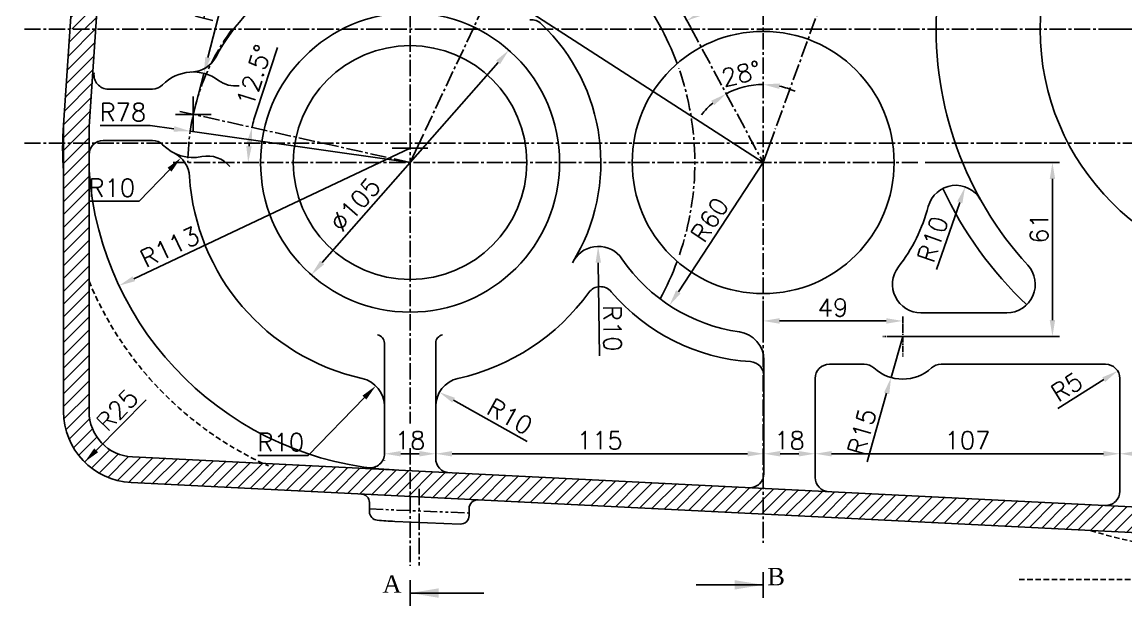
# Model space of a CAD drawing. Header units: millimetres. Extents: x -3508 to 12243, y -3609 to 4092.
# Drawn here: x 1922.4 to 2310, y -3348.2 to -3143.4 of the extents above; entities that cross this region are included whole.
import ezdxf

# ---------------------------------------------------------------- set-up
doc = ezdxf.new("R2010")
doc.units = ezdxf.units.MM
doc.header["$LTSCALE"] = 0.3
doc.header["$PDSIZE"] = -50
for name, pattern in [('CENTER2', [28.575, 19.05, -3.175, 3.175, -3.175]), ('HIDDEN', [9.525, 6.35, -3.175]), ('PHANTOM2', [31.75, 15.875, -3.175, 3.175, -3.175, 3.175, -3.175])]:
    doc.linetypes.add(name, pattern=pattern)
for name, color, linetype in [('center', 1, 'CENTER2'), ('CHAIN ...', 8, 'PHANTOM2'), ('h', 4, 'HIDDEN'), ('hatch', 6, 'Continuous')]:
    doc.layers.add(name, color=color, linetype=linetype)
doc.styles.add('ROMANTIC', font='romantic.ttf')
doc.styles.add('rs', font='romans.shx')
doc.styles.get("Standard").update_dxf_attribs({"font": 'romans.shx', "width": 1.2})
doc.dimstyles.new('ISO-25', dxfattribs={"dimscale": 2.5, "dimtxt": 2.5, "dimasz": 2.5, "dimexe": 0.7, "dimexo": 0.625, "dimtad": 1, "dimdec": 3, "dimlfac": -1, "dimzin": 9, "dimdsep": 46, "dimtxsty": 'Standard', "dimcen": 2.5, "dimclrd": 1, "dimclre": 1, "dimclrt": 7, "dimazin": 0, "dimtfac": 0.65, "dimtdec": 3, "dimtmove": 0, "dimatfit": 3, "dimfxl": 0, "dimtolj": 1, "dimarcsym": 0})
doc.dimstyles.new('sarab', dxfattribs={"dimscale": 3, "dimtxt": 2.5, "dimasz": 2.3, "dimexe": 1, "dimexo": 1, "dimtad": 1, "dimdec": 3, "dimdsep": 46, "dimtxsty": 'rs', "dimcen": 0, "dimclrd": 1, "dimclre": 1, "dimclrt": 7, "dimadec": 3, "dimazin": 2, "dimtfac": 1, "dimtdec": 3, "dimtmove": 0, "dimatfit": 3, "dimfxl": 0, "dimarcsym": 0})

# ---------------------------------------------------------------- blocks, each defined once
blk = doc.blocks.new('*D1026')
at = {"color": 1, "lineweight": -2, "transparency": 16777216}
for p, q in [((1628.8, -3560.49), (1628.8, -3551.5)), ((1641.05, -3554), (1634.55, -3554))]:
    blk.add_line(p, q, dxfattribs=at)
at = {"color": 1, "transparency": 16777216}
for points in [[(1634.55, -3553.04), (1634.55, -3554.96), (1628.8, -3554)], [(1641.05, -3553.04), (1641.05, -3554.96), (1646.8, -3554)]]:
    blk.add_solid(points, dxfattribs=at)
at = {"layer": 'Defpoints', "color": 0, "transparency": 16777216}
for p in [(1628.8, -3554), (1646.8, -3554), (1628.8, -3562.99)]:
    blk.add_point(p, dxfattribs=at)
at = {"color": 7, "transparency": 16777216, "insert": (1637.8, -3549.31), "char_height": 6.25, "attachment_point": 5, "style": 'rs'}
blk.add_mtext('18', dxfattribs=at)
blk = doc.blocks.new('*D1027')
at = {"color": 1, "lineweight": -2, "transparency": 16777216}
for p, q in [((1521.8, -3557.27), (1521.8, -3551.5)), ((1623.05, -3554), (1527.55, -3554))]:
    blk.add_line(p, q, dxfattribs=at)
at = {"color": 1, "transparency": 16777216}
for points in [[(1527.55, -3553.04), (1527.55, -3554.96), (1521.8, -3554)], [(1623.05, -3553.04), (1623.05, -3554.96), (1628.8, -3554)]]:
    blk.add_solid(points, dxfattribs=at)
at = {"layer": 'Defpoints', "color": 0, "transparency": 16777216}
for p in [(1521.8, -3554), (1628.8, -3554), (1521.8, -3559.77)]:
    blk.add_point(p, dxfattribs=at)
at = {"color": 7, "transparency": 16777216, "insert": (1575.3, -3549.31), "char_height": 6.25, "attachment_point": 5, "style": 'rs'}
blk.add_mtext('107', dxfattribs=at)
blk = doc.blocks.new('*D1028')
at = {"color": 1, "lineweight": -2, "transparency": 16777216}
for p, q in [((1503.8, -3556.34), (1503.8, -3551.5)), ((1516.05, -3554), (1509.55, -3554))]:
    blk.add_line(p, q, dxfattribs=at)
at = {"color": 1, "transparency": 16777216}
for points in [[(1509.55, -3553.04), (1509.55, -3554.96), (1503.8, -3554)], [(1516.05, -3553.04), (1516.05, -3554.96), (1521.8, -3554)]]:
    blk.add_solid(points, dxfattribs=at)
at = {"layer": 'Defpoints', "color": 0, "transparency": 16777216}
for p in [(1503.8, -3554), (1521.8, -3554), (1503.8, -3558.84)]:
    blk.add_point(p, dxfattribs=at)
at = {"color": 7, "transparency": 16777216, "insert": (1512.8, -3549.31), "char_height": 6.25, "attachment_point": 5, "style": 'rs'}
blk.add_mtext('18', dxfattribs=at)
blk = doc.blocks.new('*D1029')
at = {"color": 1, "lineweight": -2, "transparency": 16777216}
for p, q in [((1388.55, -3552.85), (1388.55, -3551.5)), ((1498.05, -3554), (1394.3, -3554))]:
    blk.add_line(p, q, dxfattribs=at)
at = {"color": 1, "transparency": 16777216}
for points in [[(1394.3, -3553.04), (1394.3, -3554.96), (1388.55, -3554)], [(1498.05, -3553.04), (1498.05, -3554.96), (1503.8, -3554)]]:
    blk.add_solid(points, dxfattribs=at)
at = {"layer": 'Defpoints', "color": 0, "transparency": 16777216}
for p in [(1388.55, -3554), (1503.8, -3554), (1388.55, -3555.35)]:
    blk.add_point(p, dxfattribs=at)
at = {"color": 7, "transparency": 16777216, "insert": (1446.17, -3549.31), "char_height": 6.25, "attachment_point": 5, "style": 'rs'}
blk.add_mtext('115', dxfattribs=at)
blk = doc.blocks.new('*D1051')
at = {"color": 1, "lineweight": -2, "transparency": 16777216}
blk.add_line((1503.55, -3451.83), (1473.78, -3497.19), dxfattribs=at)
at = {"color": 1, "transparency": 16777216}
blk.add_solid([(1472.98, -3496.66), (1474.58, -3497.71), (1470.62, -3501.99)], dxfattribs=at)
at = {"layer": 'Defpoints', "color": 0, "transparency": 16777216}
for p in [(1503.55, -3451.83), (1470.62, -3501.99)]:
    blk.add_point(p, dxfattribs=at)
at = {"color": 7, "transparency": 16777216, "insert": (1484.75, -3471.94), "char_height": 6.25, "attachment_point": 5, "rotation": 56.7187, "style": 'rs'}
blk.add_mtext('R60', dxfattribs=at)
blk = doc.blocks.new('*D1052')
at = {"color": 1, "lineweight": -2, "transparency": 16777216}
for p, q in [((1552.55, -3512.83), (1548.47, -3527.27)), ((1546.91, -3532.8), (1540.12, -3556.81))]:
    blk.add_line(p, q, dxfattribs=at)
at = {"color": 1, "transparency": 16777216}
blk.add_solid([(1545.98, -3532.54), (1547.83, -3533.06), (1548.47, -3527.27)], dxfattribs=at)
at = {"layer": 'Defpoints', "color": 0, "transparency": 16777216}
for p in [(1552.55, -3512.83), (1548.47, -3527.27)]:
    blk.add_point(p, dxfattribs=at)
at = {"color": 7, "transparency": 16777216, "insert": (1538.22, -3546.3), "char_height": 6.25, "attachment_point": 5, "rotation": 74.223, "style": 'rs'}
blk.add_mtext('R15', dxfattribs=at)
blk = doc.blocks.new('*D1053')
at = {"color": 1, "lineweight": -2, "transparency": 16777216}
for p, q in [((1308.57, -3414.99), (1315.98, -3386.28)), ((1303.38, -3435.08), (1307.13, -3420.56))]:
    blk.add_line(p, q, dxfattribs=at)
at = {"color": 1, "transparency": 16777216}
blk.add_solid([(1307.64, -3414.75), (1309.49, -3415.23), (1307.13, -3420.56)], dxfattribs=at)
at = {"layer": 'Defpoints', "color": 0, "transparency": 16777216}
for p in [(1307.13, -3420.56), (1303.38, -3435.08)]:
    blk.add_point(p, dxfattribs=at)
at = {"color": 7, "transparency": 16777216, "insert": (1309.04, -3394.4), "char_height": 6.25, "attachment_point": 5, "rotation": 75.5243, "style": 'rs'}
blk.add_mtext('R15', dxfattribs=at)
blk = doc.blocks.new('*D1054')
at = {"color": 1, "lineweight": -2, "transparency": 16777216}
for p, q in [((1508.91, -3387.93), (1506.4, -3383.28)), ((1502.53, -3388.2), (1481.83, -3399.34)), ((1478.09, -3404.51), (1475.58, -3399.86))]:
    blk.add_line(p, q, dxfattribs=at)
at = {"color": 1, "transparency": 16777216}
for points in [[(1502.07, -3387.36), (1502.98, -3389.05), (1507.59, -3385.48)], [(1481.38, -3398.49), (1482.29, -3400.18), (1476.77, -3402.06)]]:
    blk.add_solid(points, dxfattribs=at)
at = {"layer": 'Defpoints', "color": 0, "transparency": 16777216}
for p in [(1510.09, -3390.13), (1476.77, -3402.06), (1479.27, -3406.72)]:
    blk.add_point(p, dxfattribs=at)
at = {"color": 7, "transparency": 16777216, "insert": (1494.46, -3387.22), "char_height": 6.25, "attachment_point": 5, "rotation": 28.2841, "style": 'rs'}
blk.add_mtext('35', dxfattribs=at)
blk = doc.blocks.new('*D1055')
at = {"color": 1, "lineweight": -2, "transparency": 16777216}
for start, end in [(90, 118.2841), (65.8898, 77.9449), (130.3391, 142.3942)]:
    blk.add_arc((1503.55, -3451.83), 27.38, start, end, dxfattribs=at)
at = {"color": 1, "transparency": 16777216}
for points in [[(1509.17, -3426.01), (1509.37, -3424.1), (1503.55, -3424.45)], [(1485.29, -3430.17), (1486.37, -3431.76), (1490.58, -3427.72)]]:
    blk.add_solid(points, dxfattribs=at)
at = {"layer": 'Defpoints', "color": 0, "transparency": 16777216}
for p in [(1437.5, -3329.08), (1503.55, -3397.85), (1494.7, -3425.92), (1503.55, -3451.83), (1503.55, -3585.2)]:
    blk.add_point(p, dxfattribs=at)
at = {"color": 7, "transparency": 16777216, "insert": (1495.84, -3420.71), "char_height": 6.25, "attachment_point": 5, "rotation": 13.9119, "style": 'rs'}
blk.add_mtext('28%%D', dxfattribs=at)
blk = doc.blocks.new('*D1062')
at = {"color": 1, "lineweight": -2, "transparency": 16777216}
blk.add_line((1410.43, -3416.73), (1348.67, -3486.93), dxfattribs=at)
at = {"color": 1, "transparency": 16777216}
for points in [[(1409.71, -3416.1), (1411.15, -3417.36), (1414.23, -3412.41)], [(1347.95, -3486.3), (1349.39, -3487.57), (1344.87, -3491.25)]]:
    blk.add_solid(points, dxfattribs=at)
at = {"layer": 'Defpoints', "color": 0, "transparency": 16777216}
for p in [(1414.23, -3412.41), (1344.87, -3491.25)]:
    blk.add_point(p, dxfattribs=at)
at = {"color": 7, "transparency": 16777216, "insert": (1360.32, -3466.6), "char_height": 6.25, "attachment_point": 5, "rotation": 48.6619, "style": 'rs'}
blk.add_mtext('∅105', dxfattribs=at)
blk = doc.blocks.new('*D1063')
at = {"color": 1, "lineweight": -2, "transparency": 16777216}
for p, q in [((1376.3, -3554), (1382.8, -3554)), ((1370.55, -3556.42), (1370.55, -3556.5))]:
    blk.add_line(p, q, dxfattribs=at)
at = {"color": 1, "transparency": 16777216}
for points in [[(1376.3, -3553.04), (1376.3, -3554.96), (1370.55, -3554)], [(1382.8, -3553.04), (1382.8, -3554.96), (1388.55, -3554)]]:
    blk.add_solid(points, dxfattribs=at)
at = {"layer": 'Defpoints', "color": 0, "transparency": 16777216}
for p in [(1370.55, -3553.92), (1388.55, -3554), (1388.55, -3554)]:
    blk.add_point(p, dxfattribs=at)
at = {"color": 7, "transparency": 16777216, "insert": (1379.55, -3549.31), "char_height": 6.25, "attachment_point": 5, "style": 'rs'}
blk.add_mtext('18', dxfattribs=at)
blk = doc.blocks.new('*D1065')
at = {"color": 1, "lineweight": -2, "transparency": 16777216}
blk.add_line((1503.55, -3451.83), (1315.96, -3330.8), dxfattribs=at)
at = {"color": 1, "transparency": 16777216}
blk.add_solid([(1316.48, -3329.99), (1315.44, -3331.6), (1311.13, -3327.68)], dxfattribs=at)
at = {"layer": 'Defpoints', "color": 0, "transparency": 16777216}
for p in [(1311.13, -3327.68), (1503.55, -3451.83)]:
    blk.add_point(p, dxfattribs=at)
at = {"color": 7, "transparency": 16777216, "insert": (1350.05, -3347.21), "char_height": 6.25, "attachment_point": 5, "rotation": 327.1692, "style": 'rs'}
blk.add_mtext('R229', dxfattribs=at)
blk = doc.blocks.new('*D1071')
at = {"color": 1, "lineweight": -2, "transparency": 16777216}
blk.add_line((1607.06, -3538.07), (1623.16, -3527.99), dxfattribs=at)
at = {"color": 1, "transparency": 16777216}
blk.add_solid([(1622.65, -3527.18), (1623.67, -3528.81), (1628.04, -3524.94)], dxfattribs=at)
at = {"layer": 'Defpoints', "color": 0, "transparency": 16777216}
for p in [(1628.04, -3524.94), (1623.8, -3527.59)]:
    blk.add_point(p, dxfattribs=at)
at = {"color": 7, "transparency": 16777216, "insert": (1610.19, -3530.58), "char_height": 6.25, "attachment_point": 5, "rotation": 32.0417, "style": 'rs'}
blk.add_mtext('R5', dxfattribs=at)
blk = doc.blocks.new('*D1072')
at = {"color": 1, "lineweight": -2, "transparency": 16777216}
blk.add_line((1564.37, -3489.37), (1572.6, -3465.82), dxfattribs=at)
at = {"color": 1, "transparency": 16777216}
blk.add_solid([(1571.69, -3465.5), (1573.5, -3466.13), (1574.49, -3460.39)], dxfattribs=at)
at = {"layer": 'Defpoints', "color": 0, "transparency": 16777216}
for p in [(1574.49, -3460.39), (1571.2, -3469.83)]:
    blk.add_point(p, dxfattribs=at)
at = {"color": 7, "transparency": 16777216, "insert": (1563.11, -3478.76), "char_height": 6.25, "attachment_point": 5, "rotation": 70.756, "style": 'rs'}
blk.add_mtext('R10', dxfattribs=at)
blk = doc.blocks.new('*D1073')
at = {"color": 1, "lineweight": -2, "transparency": 16777216}
for p, q in [((1503.55, -3500.33), (1503.55, -3509.91)), ((1546.8, -3507.41), (1509.3, -3507.41)), ((1552.55, -3508.33), (1552.55, -3509.91))]:
    blk.add_line(p, q, dxfattribs=at)
at = {"color": 1, "transparency": 16777216}
for points in [[(1509.3, -3506.45), (1509.3, -3508.37), (1503.55, -3507.41)], [(1546.8, -3506.45), (1546.8, -3508.37), (1552.55, -3507.41)]]:
    blk.add_solid(points, dxfattribs=at)
at = {"layer": 'Defpoints', "color": 0, "transparency": 16777216}
for p in [(1503.55, -3497.83), (1503.55, -3507.41), (1552.55, -3505.83)]:
    blk.add_point(p, dxfattribs=at)
at = {"color": 7, "transparency": 16777216, "insert": (1528.05, -3502.73), "char_height": 6.25, "attachment_point": 5, "style": 'rs'}
blk.add_mtext('49', dxfattribs=at)
blk = doc.blocks.new('*D1074')
at = {"color": 1, "lineweight": -2, "transparency": 16777216}
for p, q in [((1560.41, -3451.83), (1607.63, -3451.83)), ((1605.13, -3507.08), (1605.13, -3457.58)), ((1548.05, -3512.83), (1607.63, -3512.83))]:
    blk.add_line(p, q, dxfattribs=at)
at = {"color": 1, "transparency": 16777216}
for points in [[(1604.18, -3457.58), (1606.09, -3457.58), (1605.13, -3451.83)], [(1604.18, -3507.08), (1606.09, -3507.08), (1605.13, -3512.83)]]:
    blk.add_solid(points, dxfattribs=at)
at = {"layer": 'Defpoints', "color": 0, "transparency": 16777216}
for p in [(1557.91, -3451.83), (1605.13, -3451.83), (1545.55, -3512.83)]:
    blk.add_point(p, dxfattribs=at)
at = {"color": 7, "transparency": 16777216, "insert": (1600.45, -3474.94), "char_height": 6.25, "attachment_point": 5, "rotation": 90, "style": 'rs'}
blk.add_mtext('61', dxfattribs=at)
blk = doc.blocks.new('*D1075')
at = {"color": 1, "lineweight": -2, "transparency": 16777216}
blk.add_line((1379.55, -3446.83), (1282.55, -3492.59), dxfattribs=at)
at = {"color": 1, "transparency": 16777216}
blk.add_solid([(1282.14, -3491.73), (1282.96, -3493.46), (1277.35, -3495.05)], dxfattribs=at)
at = {"layer": 'Defpoints', "color": 0, "transparency": 16777216}
for p in [(1379.55, -3446.83), (1277.35, -3495.05)]:
    blk.add_point(p, dxfattribs=at)
at = {"color": 7, "transparency": 16777216, "insert": (1295.19, -3481.45), "char_height": 6.25, "attachment_point": 5, "rotation": 25.2564, "style": 'rs'}
blk.add_mtext('R113', dxfattribs=at)
blk = doc.blocks.new('*D1079')
at = {"color": 1, "lineweight": -2, "transparency": 16777216}
blk.add_line((1325.57, -3433.98), (1333, -3411.52), dxfattribs=at)
for start, end in [(161.7028, 167.5), (173.2972, 174.2028)]:
    blk.add_arc((1379.55, -3451.83), 56.85, start, end, dxfattribs=at)
at = {"color": 1, "transparency": 16777216}
for points in [[(1322.14, -3445.04), (1324.03, -3445.36), (1324.04, -3439.53)], [(1323.94, -3446.14), (1322.03, -3446.04), (1322.7, -3451.83)]]:
    blk.add_solid(points, dxfattribs=at)
at = {"layer": 'Defpoints', "color": 0, "transparency": 16777216}
for p in [(1298.34, -3433.83), (1322.85, -3447.7), (1296.36, -3451.83), (1379.55, -3451.83), (1557.91, -3451.83)]:
    blk.add_point(p, dxfattribs=at)
at = {"color": 7, "transparency": 16777216, "insert": (1324.83, -3421.28), "char_height": 6.25, "attachment_point": 5, "rotation": 71.7028, "style": 'rs'}
blk.add_mtext('12.5°', dxfattribs=at)
blk = doc.blocks.new('*D1031')
at = {"color": 1, "lineweight": -2, "transparency": 16777216}
blk.add_line((1446.03, -3519.62), (1445.65, -3487), dxfattribs=at)
at = {"color": 1, "transparency": 16777216}
blk.add_solid([(1446.61, -3486.98), (1444.69, -3487.01), (1445.58, -3481.25)], dxfattribs=at)
at = {"layer": 'Defpoints', "color": 0, "transparency": 16777216}
for p in [(1445.58, -3481.25), (1445.7, -3491.24)]:
    blk.add_point(p, dxfattribs=at)
at = {"color": 7, "transparency": 16777216, "insert": (1450.6, -3509.97), "char_height": 6.25, "attachment_point": 5, "rotation": 270.6641, "style": 'rs'}
blk.add_mtext('R10', dxfattribs=at)
blk = doc.blocks.new('*D1032')
at = {"color": 1, "lineweight": -2, "transparency": 16777216}
blk.add_line((1420.66, -3549.74), (1394.85, -3535.21), dxfattribs=at)
at = {"color": 1, "transparency": 16777216}
blk.add_solid([(1395.32, -3534.38), (1394.38, -3536.05), (1389.83, -3532.39)], dxfattribs=at)
at = {"layer": 'Defpoints', "color": 0, "transparency": 16777216}
for p in [(1389.83, -3532.39), (1398.55, -3537.3)]:
    blk.add_point(p, dxfattribs=at)
at = {"color": 7, "transparency": 16777216, "insert": (1414.59, -3540.95), "char_height": 6.25, "attachment_point": 5, "rotation": 330.6293, "style": 'rs'}
blk.add_mtext('R10', dxfattribs=at)
blk = doc.blocks.new('*D1033')
at = {"color": 1, "lineweight": -2, "transparency": 16777216}
for p, q in [((1343.76, -3554.63), (1363.51, -3534.3)), ((1326.13, -3554.63), (1343.76, -3554.63))]:
    blk.add_line(p, q, dxfattribs=at)
at = {"color": 1, "transparency": 16777216}
blk.add_solid([(1362.82, -3533.63), (1364.2, -3534.97), (1367.52, -3530.17)], dxfattribs=at)
at = {"layer": 'Defpoints', "color": 0, "transparency": 16777216}
for p in [(1367.52, -3530.17), (1360.55, -3537.35)]:
    blk.add_point(p, dxfattribs=at)
at = {"color": 7, "transparency": 16777216, "insert": (1334.17, -3549.94), "char_height": 6.25, "attachment_point": 5, "style": 'rs'}
blk.add_mtext('R10', dxfattribs=at)
blk = doc.blocks.new('_DatumFilled')
at = {"color": 0, "linetype": 'ByBlock'}
blk.add_solid([(0, 0.577), (-1, 0), (0, -0.577)], dxfattribs=at)
blk = doc.blocks.new('*D1034')
at = {"color": 1, "lineweight": -2, "transparency": 16777216}
for p, q in [((1284.42, -3465.39), (1295.08, -3454.35)), ((1266.78, -3465.39), (1284.42, -3465.39))]:
    blk.add_line(p, q, dxfattribs=at)
at = {"color": 1, "transparency": 16777216}
blk.add_solid([(1294.39, -3453.68), (1295.77, -3455.02), (1299.07, -3450.22)], dxfattribs=at)
at = {"layer": 'Defpoints', "color": 0, "transparency": 16777216}
for p in [(1299.07, -3450.22), (1292.13, -3457.41)]:
    blk.add_point(p, dxfattribs=at)
at = {"color": 7, "transparency": 16777216, "insert": (1274.82, -3460.7), "char_height": 6.25, "attachment_point": 5, "style": 'rs'}
blk.add_mtext('R10', dxfattribs=at)
blk = doc.blocks.new('*D1081')
at = {"color": 1, "lineweight": -2, "transparency": 16777216}
blk.add_line((1286.82, -3535.08), (1269.29, -3552.82), dxfattribs=at)
at = {"color": 1, "transparency": 16777216}
blk.add_solid([(1268.61, -3552.15), (1269.97, -3553.5), (1265.25, -3556.91)], dxfattribs=at)
at = {"layer": 'Defpoints', "color": 0, "transparency": 16777216}
for p in [(1282.82, -3539.13), (1265.25, -3556.91)]:
    blk.add_point(p, dxfattribs=at)
at = {"color": 7, "transparency": 16777216, "insert": (1276.74, -3538.61), "char_height": 6.25, "attachment_point": 5, "rotation": 45.3408, "style": 'rs'}
blk.add_mtext('R25', dxfattribs=at)
blk = doc.blocks.new('*D1082')
at = {"color": 1, "lineweight": -2, "transparency": 16777216}
for p, q in [((1270.68, -3438.86), (1288.32, -3438.86)), ((1288.32, -3438.86), (1296.63, -3440.05)), ((1379.55, -3451.83), (1302.33, -3440.85))]:
    blk.add_line(p, q, dxfattribs=at)
at = {"color": 1, "transparency": 16777216}
blk.add_solid([(1296.77, -3439.1), (1296.5, -3440.99), (1302.33, -3440.85)], dxfattribs=at)
at = {"layer": 'Defpoints', "color": 0, "transparency": 16777216}
for p in [(1302.33, -3440.85), (1379.55, -3451.83)]:
    blk.add_point(p, dxfattribs=at)
at = {"color": 7, "transparency": 16777216, "insert": (1278.72, -3434.18), "char_height": 6.25, "attachment_point": 5, "style": 'rs'}
blk.add_mtext('R78', dxfattribs=at)
blk = doc.blocks.new('A$C2A2F07DF')
at = {"layer": 'hatch'}
h = blk.add_hatch(dxfattribs=at)
h.set_pattern_fill('ANSI31', color=2, style=0)
h.set_pattern_definition([(45, (-4343.4845, 121.2553), (-2.245064, 2.245064), [])])
h.paths.add_polyline_path([(-379, 186.5), (-414, 186.5), (-426.691, 0), (-417.67, 0), (-406.725, 160.839, -0.3944504), (-401.737, 165.5), (-381, 165.5, 0.4142136), (-379, 167.5)])
h = blk.add_hatch(dxfattribs=at)
h.set_pattern_fill('ANSI31', color=2, style=0)
h.set_pattern_definition([(45, (-4343.4845, 207.352), (-2.245064, 2.245064), [])])
h.paths.add_polyline_path([(-307.25, -163.902), (-307.25, -154.89), (-404.775, -150.027, -0.3996949), (-419.978, -134.047), (-419.978, -33.919), (-417.67, 0), (-426.732, 0), (-428.978, -33.614), (-428.978, -134.047, 0.3996949), (-405.223, -159.016)])
h.paths.add_polyline_path([(-183.25, -170.085), (-183.25, -161.074), (-307.25, -154.89), (-307.25, -163.902)])
h.paths.add_polyline_path([(-183.25, -161.074), (-183.25, -170.085), (-8.915, -178.778, 0.0124564), (0, -179), (0, -170, -0.0124564), (-8.466, -169.789)])
h.paths.add_polyline_path([(179, 0), (170, 0, -0.4142136), (0, -170), (0, -179, 0.4142136)])
at = {"color": 2}
for p, q in [((-428.978, -33.614), (-414, 190.5)), ((-419.989, -34.078), (-406.725, 160.839)), ((-61.25, 0), (-48.75, 0)), ((-397.703, -21), (-413.256, -21)), ((-383.401, -36.118), (-383.401, -23.618)), ((-389.651, -29.868), (-377.151, -29.868)), ((-428.978, -33.614), (-428.978, -134.851)), ((-419.978, -33.614), (-419.978, -134.7)), ((-302.578, -36.854), (-307.25, -46.75)), ((-179.271, -35.837), (-183.25, -46.75)), ((-397.703, -39), (-414.978, -39)), ((-313.5, -41.75), (-301, -41.75)), ((-307.25, -46.75), (-307.25, -56.05)), ((-183.25, -46.75), (-183.25, -59.675)), ((-97.693, -99.512), (-127.83, -99.512)), ((-316.25, -110.124), (-316.25, -148.839)), ((-298.25, -110.124), (-298.25, -150.582)), ((-183, -116.068), (-183, -155.831)), ((-147.744, -117.512), (-160, -117.512)), ((-63, -117.512), (-120.756, -117.512)), ((-165, -122.512), (-165, -157.227)), ((-58, -122.512), (-58, -162.064)), ((-8.466, -169.789), (-404.775, -150.027)), ((-8.915, -178.778), (-405.223, -159.016)), ((-321.5, -166.146), (-321.5, -169.255)), ((-286.5, -167.833), (-286.5, -170.589)), ((-312.638, -172.639), (-289.623, -173.586)), ((-307.25, -202.285), (-307.25, -193.268)), ((-183.25, -199.411), (-183.25, -190.394))]:
    blk.add_line(p, q, dxfattribs=at)
at = {"color": 4, "linetype": 'HIDDEN'}
blk.add_line((0, -193), (-94.064, -193), dxfattribs=at)
at = {"color": 2}
for centre, radius in [((0, 0), 86), ((-307.25, -46.75), 52.5), ((-183.25, -46.75), 46), ((-307.25, -46.75), 41)]:
    blk.add_circle(centre, radius, dxfattribs=at)
for centre, radius, start, end in [((0, 0), 122.5, 131.97847, 222.49772), ((-307.25, -46.75), 100, 20.29764, 20.29764), ((-307.25, -46.75), 100, 20.29764, 54.83688), ((-307.25, -46.75), 77.6, 93.67212, 151.54727), ((-264.641, -1.712), 5, 46.58741, 95.67223), ((-307.25, -46.75), 67, 328.27752, 46.58741), ((-384.269, -5.014), 10, 271.94576, 331.54727), ((-413.256, -16), 5, 172.38517, 270), ((-383.42, -30), 15, 53.45124, 135.573), ((-368.532, -9.916), 10, 233.45124, 277.08955), ((-397.703, -16), 5, 270, 315.573), ((-307.25, -41.75), 122, 176.10709, 183.82361), ((-414.978, -44), 5, 90, 180), ((-397.703, -44), 5, 44.427, 90), ((-383.42, -30), 15, 224.427, 281.74454), ((-394.672, -52.324), 10, 3.64852, 63.25002), ((-378.331, -54.477), 10, 38.93005, 101.74454), ((-307.25, -41.75), 113, 183.97302, 267.14535), ((-307.25, -46.75), 77.6, 183.64852, 257.47327), ((-115.603, -64.747), 10, 29.25234, 165.10191), ((0, 0), 132.5, 204.92711, 226.82295), ((-183.25, -46.75), 60, 322.34663, 345.10191), ((-241.101, -86.162), 10, 34.26523, 149.21349), ((-183.25, -46.75), 60, 214.26523, 261.99348), ((-307.25, -46.75), 100, 331.40976, 339.70236), ((-127.83, -89.512), 10, 142.34663, 270), ((-97.693, -89.512), 10, 270, 42.49772), ((-307.25, -46.75), 77.6, 282.52673, 324.00575), ((-240.42, -95.294), 5, 40.33519, 144.00575), ((-183.25, -46.75), 70, 220.33519, 266.36884), ((-319.25, -110.124), 3, 0, 79.27785), ((-295.25, -110.124), 3, 100.72215, 180), ((-193, -116.068), 10, 0, 81.99348), ((-188, -121.599), 5, 0, 86.36884), ((-160, -122.512), 5, 90, 180), ((-147.744, -122.512), 5, 47.56899, 90), ((-134.25, -107.75), 15, 227.56899, 312.43101), ((-120.756, -122.512), 5, 90, 132.43101), ((-63, -122.512), 5, 0, 90), ((-326.25, -132.265), 10, 0, 77.47327), ((-288.25, -132.265), 10, 102.52673, 180), ((-403.978, -134.047), 25, 180, 267.14535), ((-403.978, -134.047), 16, 180, 267.14535), ((-321.25, -148.839), 5, 262.55181, 0), ((-293.25, -150.582), 5, 180, 267.14535), ((-188, -155.831), 5, 267.14535, 0), ((-160, -157.227), 5, 180, 267.14535), ((-63, -162.064), 5, 267.14535, 0), ((-324.5, -166.045), 3, 0, 87.14535), ((-283.5, -168.09), 3, 87.14535, 180), ((-318.5, -169.255), 3, 180, 264.95773), ((-307.25, -41.75), 131, 264.95773, 267.64298), ((-289.5, -170.589), 3, 267.64298, 0)]:
    blk.add_arc(centre, radius, start, end, dxfattribs=at)
at = {"color": 4, "linetype": 'HIDDEN'}
blk.add_arc((-14, 0), 184, 252.85023, 0, dxfattribs=at)
at = {"layer": 'center', "color": 2}
for p, q in [((-249.3, 76), (-183.25, -46.75)), ((-255.592, 62.673), (-302.109, -35.861)), ((-147.233, 52.03), (-178.995, -35.079)), ((-307.25, 14.931), (-307.25, -46.75)), ((-183.25, 7.229), (-183.25, -180.121)), ((188.813, 0), (-443.5, 0)), ((-307.25, -46.75), (-388.462, -28.746)), ((188.813, -40), (-443.5, -40)), ((-128.886, -46.75), (-390.434, -46.75)), ((-307.25, -57.093), (-307.25, -138.276)), ((-307.25, -146.948), (-307.25, -188.179)), ((-304, -161.266), (-304, -188.091))]:
    blk.add_line(p, q, dxfattribs=at)
at = {"layer": 'center', "color": 2, "ltscale": 0.4}
for p, q in [((-134.25, -100.75), (-134.25, -114.75)), ((-127.25, -107.75), (-141.25, -107.75))]:
    blk.add_line(p, q, dxfattribs=at)
at = {"layer": 'center', "color": 2}
for radius, start, end in [(78, 143.176, 180), (100, 341.07464, 19.34438)]:
    blk.add_arc((-307.25, -46.75), radius, start, end, dxfattribs=at)
at = {"layer": 'CHAIN ...', "color": 2}
blk.add_line((-321.5, -168.271), (-286.5, -169.712), dxfattribs=at)
at = {"layer": 'h', "color": 2}
blk.add_arc((-307.25, -41.75), 122, 202.48142, 245.95021, dxfattribs=at)
at = {"color": 2, "style": 'ROMANTIC'}
for s, p in [('B', (-181.772, -195.058)), ('A', (-316.904, -197.661))]:
    blk.add_text(s, height=6.1, dxfattribs=at).set_placement(p)
at = {"color": 2}
for center, mpoint, override, picture, middle in [((-183.25, -46.75), (-375.673, 77.405), {"dimscale": 2.5, "dimdec": 2, "dimadec": 2, "dimtdec": 2, "dimatfit": 0}, '*D1065', (-339.295, 53.933)), ((-383.42, -30), (-379.67, -15.476), {"dimscale": 2.5, "dimdec": 2, "dimadec": 2, "dimtdec": 2, "dimatfit": 0}, '*D1053', (-373.22, 9.508)), ((-307.25, -46.75), (-384.474, -35.772), {"dimscale": 2.5, "dimtoh": 1, "dimdec": 2, "dimcen": 2.5, "dimadec": 1, "dimtdec": 2, "dimldrblk": 'DatumFilled'}, '*D1082', (-398.484, -33.78)), ((-307.25, -41.75), (-409.448, -89.964), {"dimscale": 2.5, "dimdec": 2, "dimadec": 2, "dimtdec": 2, "dimatfit": 0}, '*D1075', (-389.608, -80.604)), ((-394.672, -52.324), (-387.725, -45.132), {"dimscale": 2.5, "dimtoh": 1, "dimdec": 2, "dimcen": 2.5, "dimadec": 1, "dimtdec": 2, "dimldrblk": 'DatumFilled'}, '*D1034', (-411.981, -60.307)), ((-115.603, -64.747), (-112.307, -55.306), {"dimscale": 2.5, "dimdec": 2, "dimadec": 2, "dimtdec": 2, "dimtmove": 1}, '*D1072', (-119.261, -75.225)), ((-241.101, -86.162), (-241.217, -76.162), {"dimscale": 2.5, "dimdec": 2, "dimcen": 2.5, "dimadec": 2, "dimtdec": 2, "dimtmove": 1}, '*D1031', (-240.883, -104.941)), ((-63, -122.512), (-58.762, -119.859), {"dimscale": 2.5, "dimdec": 2, "dimadec": 2, "dimtdec": 2, "dimtmove": 1}, '*D1071', (-74.123, -129.474)), ((-403.978, -134.047), (-421.551, -151.83), {"dimscale": 2.5, "dimtoh": 1, "dimdec": 2, "dimcen": 2.5, "dimadec": 1, "dimtdec": 2, "dimldrblk": 'DatumFilled'}, '*D1081', (-406.721, -136.823)), ((-326.25, -132.265), (-319.282, -125.092), {"dimscale": 2.5, "dimtoh": 1, "dimdec": 2, "dimcen": 2.5, "dimadec": 1, "dimtdec": 2, "dimtmove": 1, "dimldrblk": 'DatumFilled'}, '*D1033', (-343.035, -149.544)), ((-288.25, -132.216), (-296.965, -127.311), {"dimscale": 2.5, "dimdec": 2, "dimcen": 2.5, "dimadec": 2, "dimtdec": 2, "dimtmove": 1}, '*D1032', (-274.507, -139.951))]:
    dim = blk.add_radius_dim(center=center, mpoint=mpoint, dimstyle='sarab', override=override, dxfattribs=at)
    dim.commit()
    dim.dimension.update_dxf_attribs({"geometry": picture, "text_midpoint": middle, "dimtype": 132, "insert": (-1686.799, 3405.083)})
dim = blk.add_angular_dim_2l(base=(-192.099, -20.84), line1=((-183.25, 7.229), (-183.25, -180.121)), line2=((-249.3, 76), (-183.25, -46.75)), text='28%%D', dimstyle='sarab', override={"dimscale": 2.5, "dimdec": 2, "dimadec": 2, "dimtdec": 2, "dimatfit": 0}, dxfattribs=at)
dim.commit()
dim.dimension.update_dxf_attribs({"geometry": '*D1055', "text_midpoint": (-189.833, -20.174), "dimtype": 130, "insert": (-1686.799, 3405.083)})
for base, p1, p2, angle, override, picture, middle, dimtype in [((-210.031, 3.021), (-176.706, 14.952), (-207.527, -1.632), 208.28405, {"dimscale": 2.5, "dimdec": 2, "dimadec": 2, "dimtdec": 2, "dimatfit": 0}, '*D1054', (-190.121, 13.734), 129), ((-81.664, -46.75), (-141.25, -107.75), (-128.886, -46.75), 90, {"dimscale": 2.5, "dimdec": 2, "dimadec": 2, "dimtdec": 2}, '*D1074', (-81.664, -69.858), 128)]:
    dim = blk.add_linear_dim(base=base, p1=p1, p2=p2, angle=angle, dimstyle='sarab', override=override, dxfattribs=at)
    dim.commit()
    dim.dimension.update_dxf_attribs({"geometry": picture, "text_midpoint": middle, "dimtype": dimtype, "insert": (-1686.799, 3405.083)})
dim = blk.add_angular_dim_2l(base=(-363.954, -42.619), line1=((-128.886, -46.75), (-390.434, -46.75)), line2=((-307.25, -46.75), (-388.462, -28.746)), dimstyle='sarab', override={"dimscale": 2.5, "dimdec": 2, "dimcen": 2.5, "dimadec": 2, "dimtdec": 2}, dxfattribs=at)
dim.commit()
dim.dimension.update_dxf_attribs({"geometry": '*D1079', "text_midpoint": (-361.966, -16.197), "insert": (-1686.799, 3405.083)})
dim = blk.add_diameter_dim_2p(p1=(-272.574, -7.332), p2=(-341.926, -86.168), dimstyle='sarab', override={"dimscale": 2.5, "dimdec": 2, "dimadec": 2, "dimtdec": 2, "dimatfit": 0}, dxfattribs=at)
dim.commit()
dim.dimension.update_dxf_attribs({"geometry": '*D1062', "text_midpoint": (-322.963, -64.612), "dimtype": 131, "insert": (-1686.799, 3405.083)})
for center, mpoint, picture, middle in [((-183.25, -46.75), (-216.175, -96.909), '*D1051', (-202.054, -66.854)), ((-134.25, -107.75), (-138.328, -122.185), '*D1052', (-148.576, -141.214))]:
    dim = blk.add_radius_dim(center=center, mpoint=mpoint, dimstyle='sarab', override={"dimscale": 2.5, "dimdec": 2, "dimadec": 2, "dimtdec": 2, "dimatfit": 0}, dxfattribs=at)
    dim.commit()
    dim.dimension.update_dxf_attribs({"geometry": picture, "text_midpoint": middle, "insert": (-1686.799, 3405.083)})
for base, p1, p2, override, picture, middle in [((-183.25, -102.33), (-134.25, -100.75), (-183.25, -92.75), {"dimscale": 2.5, "dimdec": 2, "dimadec": 2, "dimtdec": 2}, '*D1073', (-158.75, -97.643)), ((-298.25, -148.916), (-316.25, -148.839), (-298.25, -148.916), {"dimscale": 2.5, "dimdec": 2, "dimadec": 2, "dimtdec": 2, "dimatfit": 0}, '*D1063', (-307.25, -144.229)), ((-183, -148.916), (-165, -148.916), (-183, -153.761), {"dimscale": 2.5, "dimdec": 2, "dimadec": 2, "dimtdec": 2, "dimatfit": 0}, '*D1028', (-174, -144.229)), ((-165, -148.916), (-58, -148.916), (-165, -154.69), {"dimscale": 2.5, "dimdec": 2, "dimadec": 2, "dimtdec": 2, "dimatfit": 0}, '*D1027', (-111.5, -144.229)), ((-58, -148.916), (-40, -148.916), (-58, -157.908), {"dimscale": 2.5, "dimdec": 2, "dimadec": 2, "dimtdec": 2, "dimatfit": 0}, '*D1026', (-49, -144.229))]:
    dim = blk.add_linear_dim(base=base, p1=p1, p2=p2, dimstyle='sarab', override=override, dxfattribs=at)
    dim.commit()
    dim.dimension.update_dxf_attribs({"geometry": picture, "text_midpoint": middle, "insert": (-1686.799, 3405.083)})
dim = blk.add_linear_dim(base=(-298.25, -148.916), p1=(-183, -148.916), p2=(-298.25, -150.27), text='115', dimstyle='sarab', override={"dimscale": 2.5, "dimdec": 2, "dimadec": 2, "dimtdec": 2, "dimatfit": 0}, dxfattribs=at)
dim.commit()
dim.dimension.update_dxf_attribs({"geometry": '*D1029', "text_midpoint": (-240.625, -144.229), "insert": (-1686.799, 3405.083)})
for points in [[(-183.25, -194.903), (-206.756, -194.903)], [(-307.25, -197.777), (-281.358, -197.777)]]:
    blk.add_leader(points, dimstyle='ISO-25', override={"dimscale": 2, "dimasz": 5}, dxfattribs=at)

msp = doc.modelspace()

# ---------------------------------------------------------------- block references
msp.add_blockref('A$C2A2F07DF', (2365.8602, -3145.9502))

doc.saveas('drawing.dxf')
